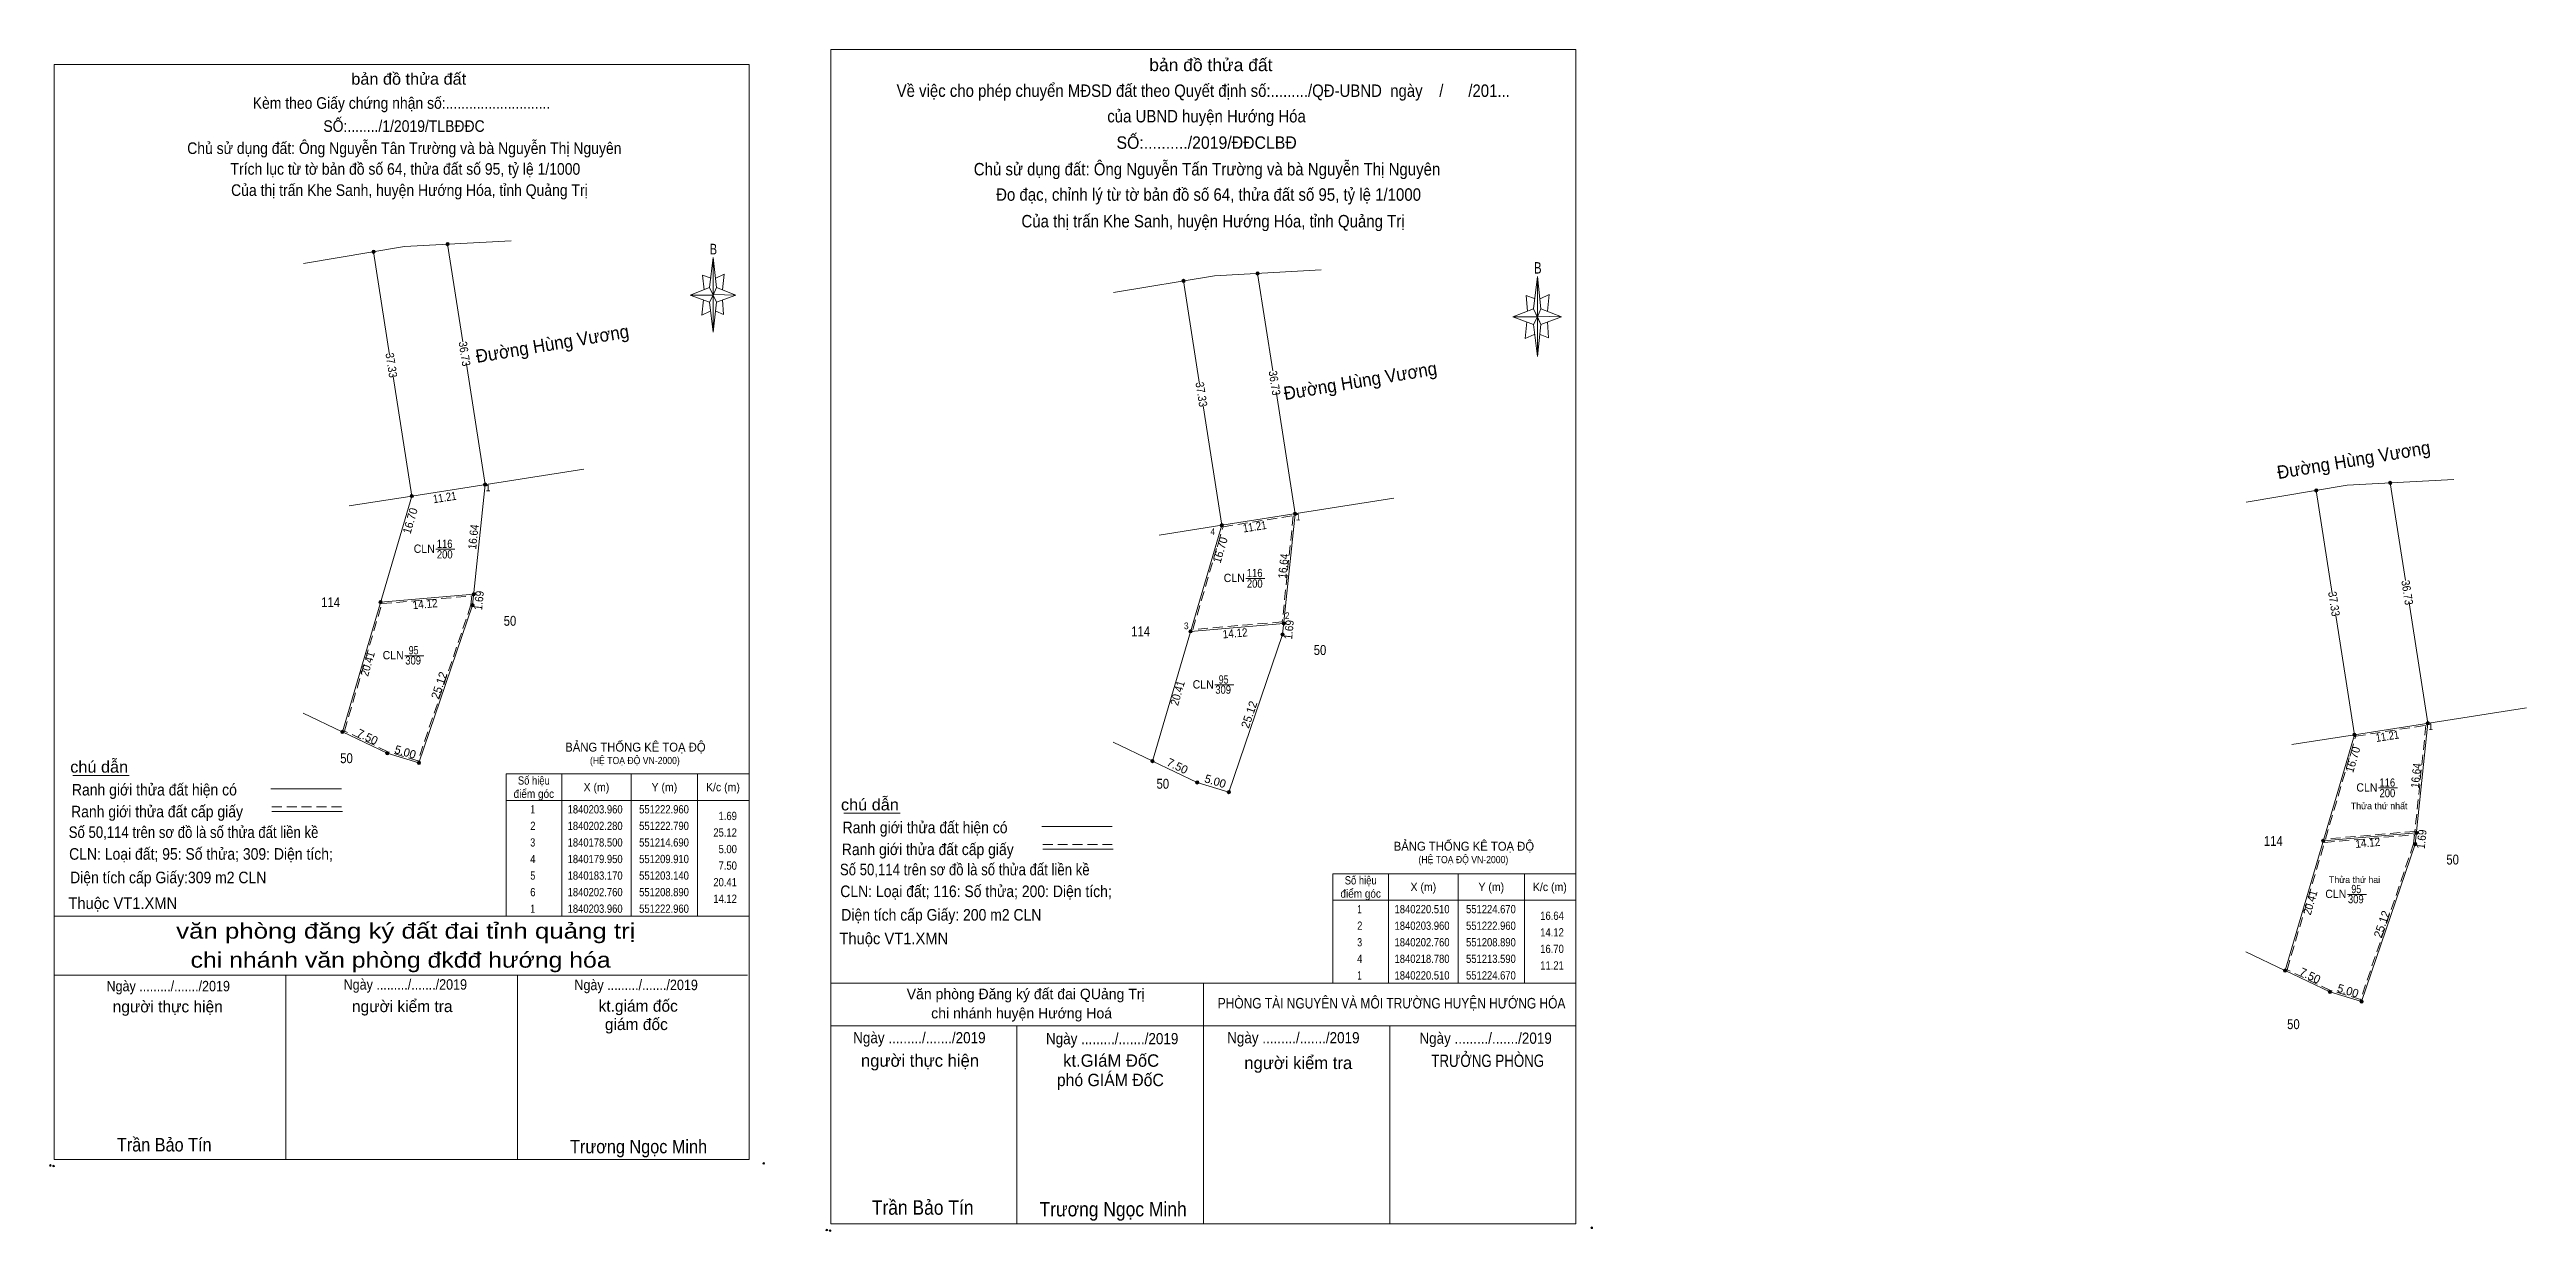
# Model space of a CAD drawing. Header units: metres. Extents: x 550866 to 551240, y 1840144 to 1840322.
import ezdxf
from ezdxf.enums import TextEntityAlignment as Align

# ---------------------------------------------------------------- set-up
doc = ezdxf.new("R2010")
doc.units = ezdxf.units.M
doc.header["$LTSCALE"] = 0.5
doc.header["$PDMODE"] = 32
doc.header["$PDSIZE"] = 0.25
doc.linetypes.add('MEDIUM_DASHED', pattern=[4.5, 3, -1.5])
for name, color, linetype, lineweight in [('1', 7, 'MEDIUM_DASHED', 13), ('10', 7, 'Continuous', 13), ('17', 7, 'Continuous', 13), ('2', 7, 'Continuous', 13), ('3', 7, 'Continuous', 13), ('5', 7, 'Continuous', 13), ('6', 7, 'Continuous', 13), ('63', 7, 'Continuous', 13)]:
    doc.layers.add(name, color=color, linetype=linetype, lineweight=lineweight)

msp = doc.modelspace()

# ---------------------------------------------------------------- hatches: boundary and pattern name
at = {"layer": '10'}
for points in [[(550914.84, 1840291.7, 1), (550914.34, 1840291.7, 1)], [(550926.01, 1840292.84, 1), (550925.51, 1840292.84, 1)], [(551048.28, 1840288.43, 1), (551047.78, 1840288.43, 1)], [(551037.11, 1840287.29, 1), (551036.61, 1840287.29, 1)], [(550920.6, 1840254.82, 1), (550920.1, 1840254.82, 1)], [(550931.68, 1840256.55, 1), (550931.18, 1840256.55, 1)], [(551208.08, 1840255.66, 1), (551207.58, 1840255.66, 1)], [(551219.25, 1840256.8, 1), (551218.75, 1840256.8, 1)], [(551053.95, 1840252.14, 1), (551053.45, 1840252.14, 1)], [(551042.87, 1840250.41, 1), (551042.37, 1840250.41, 1)], [(550929.97, 1840240, 1), (550929.47, 1840240, 1)], [(550915.9, 1840238.8, 1), (550915.4, 1840238.8, 1)], [(550929.8, 1840238.32, 1), (550929.3, 1840238.32, 1)], [(551052.24, 1840235.59, 1), (551051.74, 1840235.59, 1)], [(551038.17, 1840234.39, 1), (551037.67, 1840234.39, 1)], [(551052.07, 1840233.91, 1), (551051.57, 1840233.91, 1)], [(550910.15, 1840219.21, 1), (550909.65, 1840219.21, 1)], [(551213.84, 1840218.78, 1), (551213.34, 1840218.78, 1)], [(551224.92, 1840220.51, 1), (551224.42, 1840220.51, 1)], [(550916.92, 1840215.99, 1), (550916.42, 1840215.99, 1)], [(550921.7, 1840214.54, 1), (550921.2, 1840214.54, 1)], [(551032.42, 1840214.8, 1), (551031.92, 1840214.8, 1)], [(551039.19, 1840211.58, 1), (551038.69, 1840211.58, 1)], [(551043.97, 1840210.13, 1), (551043.47, 1840210.13, 1)], [(551209.14, 1840202.76, 1), (551208.64, 1840202.76, 1)], [(551223.04, 1840202.28, 1), (551222.54, 1840202.28, 1)], [(551223.21, 1840203.96, 1), (551222.71, 1840203.96, 1)], [(551203.39, 1840183.17, 1), (551202.89, 1840183.17, 1)], [(551210.16, 1840179.95, 1), (551209.66, 1840179.95, 1)], [(551214.94, 1840178.5, 1), (551214.44, 1840178.5, 1)]]:
    msp.add_hatch(color=256, dxfattribs=at).paths.add_polyline_path(points)

# ---------------------------------------------------------------- linework, layer by layer
at = {"layer": '1'}
for points in [[(550929.44, 1840239.73), (550929.3, 1840238.37), (550921.29, 1840214.85), (550916.76, 1840216.22), (550910.2, 1840219.34), (550915.84, 1840238.57)], [(551222.68, 1840203.69), (551222.54, 1840202.33), (551214.53, 1840178.81), (551210, 1840180.18), (551203.44, 1840183.3), (551209.08, 1840202.53)]]:
    msp.add_lwpolyline(points, close=True, dxfattribs=at)
at = {"layer": '10'}
for p, q in [((550914.59, 1840291.7), (550917.02, 1840276.13)), ((551036.86, 1840287.29), (551039.29, 1840271.72)), ((550917.54, 1840272.84), (550920.35, 1840254.82)), ((551039.81, 1840268.43), (551042.62, 1840250.41)), ((551207.83, 1840255.66), (551210.26, 1840240.09)), ((550929.72, 1840240), (550915.65, 1840238.8)), ((551210.78, 1840236.8), (551213.59, 1840218.78)), ((551051.99, 1840235.59), (551037.92, 1840234.39)), ((551222.96, 1840203.96), (551208.89, 1840202.76))]:
    msp.add_line(p, q, dxfattribs=at)
for centre in [(550914.59, 1840291.7), (550925.76, 1840292.84), (551048.03, 1840288.43), (551036.86, 1840287.29), (550920.35, 1840254.82), (550931.43, 1840256.55), (551207.83, 1840255.66), (551219, 1840256.8), (551053.7, 1840252.14), (551042.62, 1840250.41), (550929.72, 1840240), (550915.65, 1840238.8), (550929.55, 1840238.32), (551051.99, 1840235.59), (551037.92, 1840234.39), (551051.82, 1840233.91), (550909.9, 1840219.21), (551213.59, 1840218.78), (551224.67, 1840220.51), (550916.67, 1840215.99), (550921.45, 1840214.54), (551032.17, 1840214.8), (551038.94, 1840211.58), (551043.72, 1840210.13), (551208.89, 1840202.76), (551222.79, 1840202.28), (551222.96, 1840203.96), (551203.14, 1840183.17), (551209.91, 1840179.95), (551214.69, 1840178.5)]:
    msp.add_circle(centre, 0.25, dxfattribs=at)
at = {"layer": '17'}
for p, q in [((550869.22, 1840212.65), (550877.69, 1840212.65)), ((550985.6, 1840206.96), (550994.06, 1840206.96))]:
    msp.add_line(p, q, dxfattribs=at)
at = {"layer": '2'}
for p, q in [((551067.81, 1840197.8), (551067.81, 1840181.3)), ((551078.31, 1840197.8), (551078.31, 1840181.3)), ((551088.31, 1840197.8), (551088.31, 1840181.3)), ((551059.41, 1840193.8), (551096.1, 1840193.8))]:
    msp.add_line(p, q, dxfattribs=at)
at = {"layer": '2', "linetype": 'MEDIUM_DASHED'}
for points in [[(551053.42, 1840251.84), (551051.76, 1840235.82), (551038.26, 1840234.67), (551042.82, 1840250.19)], [(551224.39, 1840220.21), (551222.73, 1840204.19), (551209.23, 1840203.04), (551213.79, 1840218.56)]]:
    msp.add_lwpolyline(points, close=True, dxfattribs=at)
at = {"layer": '2'}
msp.add_lwpolyline([(551059.41, 1840197.8), (551096.1, 1840197.8), (551096.1, 1840181.3), (551059.41, 1840181.3)], close=True, dxfattribs=at)
at = {"layer": '3'}
for p, q in [((550919.27, 1840292.49), (550904, 1840289.93)), ((550935.35, 1840293.35), (550919.27, 1840292.49)), ((550925.76, 1840292.84), (550928.07, 1840278.11)), ((551057.62, 1840288.94), (551041.54, 1840288.08)), ((551048.03, 1840288.43), (551050.34, 1840273.7)), ((551041.54, 1840288.08), (551026.27, 1840285.52)), ((550928.6, 1840274.72), (550931.43, 1840256.55)), ((551050.87, 1840270.31), (551053.7, 1840252.14)), ((550920.35, 1840254.82), (550946.33, 1840258.88)), ((551212.51, 1840256.45), (551197.24, 1840253.89)), ((551228.59, 1840257.31), (551212.51, 1840256.45)), ((551219, 1840256.8), (551221.31, 1840242.07)), ((551042.62, 1840250.41), (551068.6, 1840254.47)), ((550924, 1840246.79), (550926.86, 1840246.79)), ((551046.27, 1840242.38), (551049.13, 1840242.38)), ((551221.84, 1840238.68), (551224.67, 1840220.51)), ((550919.31, 1840230.71), (550922.17, 1840230.71)), ((551041.58, 1840226.3), (551044.44, 1840226.3)), ((550903.95, 1840222.06), (550909.86, 1840219.23)), ((551213.59, 1840218.78), (551239.57, 1840222.84)), ((551026.22, 1840217.65), (551032.13, 1840214.82)), ((551217.24, 1840210.75), (551220.1, 1840210.75)), ((551212.55, 1840194.67), (551215.41, 1840194.67)), ((551197.19, 1840186.02), (551203.1, 1840183.19))]:
    msp.add_line(p, q, dxfattribs=at)
for points in [[(550931.43, 1840256.55), (550929.55, 1840238.32), (550921.45, 1840214.54), (550916.67, 1840215.99), (550909.9, 1840219.21), (550920.35, 1840254.82)], [(550910.9, 1840253.34), (550920.35, 1840254.82), (550909.9, 1840219.21)], [(550931.43, 1840256.55), (550929.55, 1840238.32), (550921.45, 1840214.54), (550916.67, 1840215.99)], [(551053.7, 1840252.14), (551051.82, 1840233.91), (551043.72, 1840210.13), (551038.94, 1840211.58), (551032.17, 1840214.8), (551042.62, 1840250.41)], [(551053.7, 1840252.14), (551051.82, 1840233.91), (551043.72, 1840210.13), (551038.94, 1840211.58)], [(551033.17, 1840248.93), (551042.62, 1840250.41), (551032.17, 1840214.8)], [(551224.67, 1840220.51), (551222.79, 1840202.28), (551214.69, 1840178.5), (551209.91, 1840179.95), (551203.14, 1840183.17), (551213.59, 1840218.78)], [(551204.14, 1840217.3), (551213.59, 1840218.78), (551203.14, 1840183.17)], [(551224.67, 1840220.51), (551222.79, 1840202.28), (551214.69, 1840178.5), (551209.91, 1840179.95)]]:
    msp.add_lwpolyline(points, dxfattribs=at)
at = {"layer": '5'}
for p, q in [((550965.31, 1840286.3), (550965.88, 1840290.85)), ((550965.31, 1840284.1), (550962.4, 1840285.15)), ((550966.34, 1840286.3), (550969.26, 1840285.15)), ((550967.28, 1840284.43), (550967.4, 1840282.22)), ((551089.69, 1840283.09), (551090.3, 1840287.97)), ((550966.34, 1840284.1), (550965.88, 1840279.56)), ((550967.4, 1840282.22), (550966.25, 1840282.7)), ((551089.69, 1840280.72), (551086.58, 1840281.86)), ((551090.79, 1840280.72), (551090.3, 1840275.86)), ((551090.79, 1840283.09), (551093.92, 1840281.86)), ((551091.8, 1840281.09), (551091.94, 1840278.72)), ((551091.94, 1840278.72), (551090.7, 1840279.22)), ((550866.38, 1840191.37), (550971.29, 1840191.37)), ((550866.38, 1840182.51), (550971.05, 1840182.51)), ((550866.38, 1840182.51), (550971.05, 1840182.51)), ((550866.38, 1840182.51), (550971.05, 1840182.51)), ((550901.35, 1840154.66), (550901.35, 1840182.51)), ((550936.31, 1840154.66), (550936.31, 1840182.51)), ((550983.6, 1840181.3), (551096.1, 1840181.3)), ((551039.85, 1840144.97), (551039.85, 1840181.3)), ((550983.6, 1840174.85), (551096.1, 1840174.85)), ((550983.6, 1840174.85), (551095.85, 1840174.85)), ((550983.6, 1840174.85), (551095.85, 1840174.85)), ((550983.6, 1840144.97), (550983.6, 1840174.85)), ((551011.72, 1840144.97), (551011.72, 1840174.85)), ((551067.98, 1840144.97), (551067.98, 1840174.85))]:
    msp.add_line(p, q, dxfattribs=at)
for points in [[(550983.6, 1840322.22), (551096.1, 1840322.22), (551096.1, 1840144.97), (550983.6, 1840144.97)], [(550866.38, 1840319.95), (550971.29, 1840319.95), (550971.29, 1840154.66), (550866.38, 1840154.66)], [(550965.88, 1840290.85), (550966.34, 1840286.3), (550965.88, 1840285.15)], [(550965.88, 1840285.15), (550962.4, 1840285.15), (550965.31, 1840286.3), (550966.34, 1840284.1), (550969.26, 1840285.15), (550965.88, 1840285.26)], [(550965.88, 1840285.15), (550965.88, 1840279.56), (550965.31, 1840284.1)], [(551090.3, 1840287.97), (551090.79, 1840283.09), (551090.3, 1840281.86)], [(551090.3, 1840281.86), (551086.58, 1840281.86), (551089.69, 1840283.09), (551090.79, 1840280.72), (551093.92, 1840281.86), (551090.3, 1840281.97)], [(551090.3, 1840281.86), (551090.3, 1840275.86), (551089.69, 1840280.72)]]:
    msp.add_lwpolyline(points, close=True, dxfattribs=at)
for points in [[(550965.54, 1840287.7), (550964.26, 1840288.16), (550964.48, 1840285.96)], [(550966.25, 1840287.7), (550967.52, 1840288.29), (550967.28, 1840285.96)], [(550965.88, 1840285.15), (550965.31, 1840286.3), (550962.4, 1840285.15)], [(550964.39, 1840284.43), (550964.14, 1840282.1), (550965.41, 1840282.7)], [(550965.88, 1840285.15), (550966.34, 1840284.1), (550969.26, 1840285.15)], [(551089.94, 1840284.59), (551088.56, 1840285.09), (551088.8, 1840282.72)], [(551090.7, 1840284.59), (551092.06, 1840285.22), (551091.8, 1840282.72)], [(551090.3, 1840281.86), (551089.69, 1840283.09), (551086.58, 1840281.86)], [(551088.7, 1840281.09), (551088.44, 1840278.59), (551089.8, 1840279.22)], [(551090.3, 1840281.86), (551090.79, 1840280.72), (551093.92, 1840281.86)], [(550971.29, 1840154.66), (550866.38, 1840154.66), (550866.38, 1840182.51)], [(551096.1, 1840144.97), (550983.6, 1840144.97), (550983.6, 1840174.85)]]:
    msp.add_lwpolyline(points, dxfattribs=at)
for p in [(550865.81, 1840153.76), (550866.29, 1840153.67), (550983.01, 1840144.01), (550983.51, 1840143.92)]:
    msp.add_point(p, dxfattribs=at)
at = {"layer": '6'}
for p, q in [((550899.08, 1840210.61), (550909.74, 1840210.61)), ((550899.24, 1840207.21), (550909.89, 1840207.21)), ((551015.45, 1840204.92), (551026.11, 1840204.92)), ((551015.61, 1840201.52), (551026.26, 1840201.52)), ((550983.6, 1840181.3), (551096.1, 1840181.3))]:
    msp.add_line(p, q, dxfattribs=at)
at = {"layer": '6', "linetype": 'MEDIUM_DASHED'}
for p, q in [((550899.24, 1840207.92), (550909.96, 1840207.92)), ((551015.61, 1840202.23), (551026.34, 1840202.23))]:
    msp.add_line(p, q, dxfattribs=at)
at = {"layer": '6'}
for p in [(550973.49, 1840154.07), (551098.48, 1840144.35)]:
    msp.add_point(p, dxfattribs=at)
at = {"layer": '63'}
for p, q in [((550942.99, 1840212.87), (550942.99, 1840191.37)), ((550953.49, 1840212.87), (550953.49, 1840191.37)), ((550963.49, 1840212.87), (550963.49, 1840191.37)), ((550934.59, 1840208.87), (550971.29, 1840208.87))]:
    msp.add_line(p, q, dxfattribs=at)
msp.add_lwpolyline([(550934.59, 1840212.87), (550971.29, 1840212.87), (550971.29, 1840191.37), (550934.59, 1840191.37)], close=True, dxfattribs=at)

# ---------------------------------------------------------------- texts
at = {"layer": '1', "width": 0.85}
for p in [(550920.57, 1840229.38), (551042.84, 1840224.97), (551213.81, 1840193.34)]:
    msp.add_text('309', height=1.25, dxfattribs=at).set_placement(p, align=Align.CENTER)
at = {"layer": '10', "width": 0.9}
for p in [(550916.6795, 1840274.4764), (551038.9495, 1840270.0664), (551209.9195, 1840238.4364)]:
    msp.add_text('37.33', height=1.25, rotation=278.877, dxfattribs=at).set_placement(p, align=Align.CENTER)
at = {"layer": '2'}
for s, rotation, width, p in [('11.21', 8.874, 0.85, (550925.4286, 1840253.9939)), ('16.70', 73.649, 0.95, (550920.723, 1840250.8991)), ('11.21', 8.874, 0.85, (551047.6986, 1840249.5839)), ('16.64', 84.101, 0.9, (550930.2733, 1840248.5908)), ('16.70', 73.649, 0.95, (551042.993, 1840246.4891)), ('16.64', 84.101, 0.9, (551052.5433, 1840244.1808)), ('11.21', 8.874, 0.85, (551218.6686, 1840217.9539)), ('16.70', 73.649, 0.95, (551213.963, 1840214.8591)), ('16.64', 84.101, 0.9, (551223.5133, 1840212.5508))]:
    msp.add_text(s, height=1.25, rotation=rotation, dxfattribs=dict(at, width=width)).set_placement(p, align=Align.CENTER)
for s, width, p in [('200', 0.85, (550925.34, 1840245.39)), ('200', 0.85, (551047.61, 1840240.98)), ('200', 0.85, (551218.58, 1840209.35)), ('điểm góc', 0.9, (551063.6, 1840194.18)), ('Số hiệu', 0.85, (551063.6, 1840196.18)), ('X (m)', 0.95, (551073.06, 1840195.18)), ('Y (m)', 0.95, (551083.315, 1840195.18)), ('K/c (m)', 0.95, (551092.155, 1840195.18)), (' 1', 0.75, (551063.26, 1840191.83)), ('1840220.510', 0.85, (551072.86, 1840191.83)), ('551224.670', 0.85, (551083.26, 1840191.83)), (' 3', 0.8, (551063.255, 1840186.83)), (' 2', 0.85, (551063.265, 1840189.33)), ('1840203.960', 0.85, (551072.86, 1840189.33)), ('1840202.760', 0.85, (551072.86, 1840186.83)), ('551222.960', 0.85, (551083.26, 1840189.33)), ('551208.890', 0.85, (551083.26, 1840186.83)), (' 4', 0.85, (551063.26, 1840184.33)), ('1840218.780', 0.85, (551072.86, 1840184.33)), ('551213.590', 0.85, (551083.26, 1840184.33)), (' 1', 0.75, (551063.26, 1840181.83)), ('1840220.510', 0.85, (551072.86, 1840181.83)), ('551224.670', 0.85, (551083.26, 1840181.83))]:
    msp.add_text(s, height=1.25, dxfattribs=dict(at, width=width)).set_placement(p, align=Align.CENTER)
for s, height, width, p in [('BẢNG THỐNG KÊ TOẠ ĐỘ ', 1.34, 0.95, (550943.53, 1840216.24)), ('(HỆ TOẠ ĐỘ VN-2000)', 1.084, 0.9, (550947.26, 1840214.35)), ('BẢNG THỐNG KÊ TOẠ ĐỘ ', 1.34, 0.95, (551068.59, 1840201.28)), ('(HỆ TOẠ ĐỘ VN-2000)', 1.084, 0.9, (551072.32, 1840199.39))]:
    msp.add_text(s, height=height, dxfattribs=dict(at, width=width)).set_placement(p)
at = {"layer": '2', "width": 0.85}
for s, p in [('16.64', (551094.26, 1840190.83)), ('14.12', (551094.26, 1840188.33)), ('16.70', (551094.26, 1840185.83)), ('11.21', (551094.26, 1840183.33))]:
    msp.add_text(s, height=1.25, dxfattribs=at).set_placement(p, align=Align.RIGHT)
at = {"layer": '3'}
for s, height, rotation, width, p in [('36.73', 1.25, 278.88, 0.9, (550927.7196, 1840276.1965)), ('Đường Hùng Vương', 2, 9.515, 0.95, (550941.7397, 1840276.8284)), ('36.73', 1.25, 278.88, 0.9, (551049.9896, 1840271.7865)), ('Đường Hùng Vương', 2, 9.515, 0.95, (551063.6997, 1840271.2284)), ('Đường Hùng Vương', 2, 9.515, 0.95, (551213.6497, 1840259.2984)), ('36.73', 1.25, 278.88, 0.9, (551220.9604, 1840240.1515))]:
    msp.add_text(s, height=height, rotation=rotation, dxfattribs=dict(at, width=width)).set_placement(p, align=Align.CENTER)
for s, width, p in [(' 1', 0.9, (550932.21, 1840255.55)), (' 1', 0.9, (551054.48, 1840251.14)), (' 4', 0.95, (551041.62, 1840248.95)), (' 2', 0.9, (551052.85, 1840236.27)), (' 3', 0.95, (551037.63, 1840234.72)), (' 1', 0.9, (551225.45, 1840219.51))]:
    msp.add_text(s, height=1, dxfattribs=dict(at, width=width)).set_placement(p, align=Align.RIGHT)
for s, height, width, p in [('CLN', 1.25, 0.95, (550922.245, 1840246.24)), ('116', 1.25, 0.85, (550925.325, 1840246.98)), ('116', 1.25, 0.85, (551047.595, 1840242.57)), ('114', 1.5, 0.85, (550908.125, 1840238.04)), ('CLN', 1.25, 0.95, (551044.515, 1840241.83)), ('50', 1.5, 0.85, (550935.19, 1840235.23)), ('95', 1.25, 0.8, (550920.64, 1840230.91)), ('114', 1.5, 0.85, (551030.395, 1840233.63)), ('50', 1.5, 0.85, (551057.46, 1840230.82)), ('CLN', 1.25, 0.95, (550917.555, 1840230.17)), ('CLN', 1.25, 0.95, (551039.825, 1840225.76)), ('95', 1.25, 0.8, (551042.91, 1840226.5)), ('50', 1.5, 0.85, (550910.51, 1840214.49)), ('50', 1.5, 0.85, (551033.73, 1840210.63)), ('CLN', 1.25, 0.95, (551215.485, 1840210.2)), ('116', 1.25, 0.85, (551218.565, 1840210.94)), ('114', 1.5, 0.85, (551201.365, 1840202)), ('50', 1.5, 0.85, (551228.43, 1840199.19)), ('CLN', 1.25, 0.95, (551210.795, 1840194.13)), ('95', 1.25, 0.8, (551213.88, 1840194.87)), ('50', 1.5, 0.85, (551204.39, 1840174.34))]:
    msp.add_text(s, height=height, dxfattribs=dict(at, width=width)).set_placement(p, align=Align.CENTER)
at = {"layer": '5'}
for s, height, width, p in [('bản đồ thửa đất', 1.748, 1.05, (550919.905, 1840316.91)), ('bản đồ thửa đất', 1.875, 1.05, (551040.985, 1840318.96)), ('Kèm theo Giấy chứng nhận số:...........................', 1.748, 0.9, (550918.81, 1840313.27)), ('Về việc cho phép chuyển MĐSD đất theo Quyết định số:........./QĐ-UBND  ngày    /      /201...', 1.875, 0.9, (551039.835, 1840315.07)), ('SỐ:......../1/2019/TLBĐĐC', 1.75, 0.9, (550919.19, 1840309.79)), ('của UBND huyện Hướng Hóa', 1.875, 0.9, (551040.33, 1840311.22)), ('Chủ sử dụng đất: Ông Nguyễn Tân Trường và bà Nguyễn Thị Nguyên', 1.75, 0.9, (550919.24, 1840306.45)), ('SỐ:........../2019/ĐĐCLBĐ', 1.88, 0.95, (551040.345, 1840307.23)), ('Trích lục từ tờ bản đồ số 64, thửa đất số 95, tỷ lệ 1/1000 ', 1.75, 0.9, (550919.69, 1840303.32)), ('Chủ sử dụng đất: Ông Nguyễn Tấn Trường và bà Nguyễn Thị Nguyên', 1.88, 0.9, (551040.405, 1840303.22)), ('Của thị trấn Khe Sanh, huyện Hướng Hóa, tỉnh Quảng Trị', 1.75, 0.9, (550920.01, 1840300.12)), ('Đo đạc, chỉnh lý từ tờ bản đồ số 64, thửa đất số 95, tỷ lệ 1/1000 ', 1.88, 0.9, (551040.95, 1840299.39)), ('Của thị trấn Khe Sanh, huyện Hướng Hóa, tỉnh Quảng Trị', 1.88, 0.9, (551041.31, 1840295.37)), ('B', 1.606, 0.75, (550965.905, 1840291.29)), ('B', 1.722, 0.75, (551090.33, 1840288.4)), ('văn phòng đăng ký đất đai tỉnh quảng trị', 2.331, 1.25, (550919.46, 1840188)), ('chi nhánh văn phòng đkđđ hướng hóa', 2.331, 1.2, (550918.675, 1840183.62)), ('Ngày ........./......./2019', 1.574, 0.9, (550883.6, 1840180.05)), ('Ngày ........./......./2019', 1.574, 0.9, (550919.39, 1840180.3)), ('Ngày ........./......./2019', 1.574, 0.9, (550954.23, 1840180.23)), ('Ngày ........./......./2019', 1.688, 0.9, (550996.985, 1840172.2)), ('Ngày ........./......./2019', 1.688, 0.9, (551026.085, 1840172.06)), ('Ngày ........./......./2019', 1.688, 0.9, (551053.435, 1840172.2)), ('Ngày ........./......./2019', 1.688, 0.9, (551082.455, 1840172.13)), ('TRƯỞNG PHÒNG', 1.875, 0.8, (551082.775, 1840168.63)), ('phó GIÁM ĐốC', 1.875, 0.95, (551025.81, 1840165.73)), ('Trần Bảo Tín', 2.036, 0.9, (550882.995, 1840155.87)), ('Trương Ngọc Minh', 2.037, 0.9, (550954.595, 1840155.59)), ('Trần Bảo Tín', 2.187, 0.9, (550997.48, 1840146.32)), ('Trương Ngọc Minh', 2.187, 0.9, (551026.23, 1840146.07))]:
    msp.add_text(s, height=height, dxfattribs=dict(at, width=width)).set_placement(p, align=Align.CENTER)
for s, height, p in [('người thực hiện', 1.748, (550883.525, 1840176.87)), ('người kiểm tra', 1.748, (550918.925, 1840176.91)), ('kt.giám đốc', 1.75, (550954.54, 1840176.97)), ('giám đốc', 1.75, (550954.265, 1840174.2)), ('người thực hiện', 1.875, (550997.08, 1840168.66)), ('kt.GIáM ĐốC', 1.875, (551025.93, 1840168.66)), ('người kiểm tra', 1.875, (551054.175, 1840168.31))]:
    msp.add_text(s, height=height, dxfattribs=at).set_placement(p, align=Align.CENTER)
at = {"layer": '6'}
for s, height, width, p in [('chú dẫn', 1.748, 1.05, (550868.81, 1840213.06)), ('Ranh giới thửa đất hiện có ', 1.748, 0.9, (550869.07, 1840209.61)), ('Ranh giới thửa đất cấp giấy', 1.748, 0.9, (550868.94, 1840206.31)), ('chú dẫn', 1.748, 1.05, (550985.15, 1840207.36)), ('Số 50,114 trên sơ đồ là số thửa đất liền kề', 1.75, 0.85, (550868.58, 1840203.2)), ('Ranh giới thửa đất cấp giấy', 1.748, 0.9, (550985.28, 1840200.61)), ('Ranh giới thửa đất hiện có ', 1.748, 0.9, (550985.4, 1840203.91)), ('CLN: Loại đất; 95: Số thửa; 309: Diện tích;', 1.75, 0.9, (550868.64, 1840199.91)), ('Số 50,114 trên sơ đồ là số thửa đất liền kề', 1.75, 0.85, (550984.99, 1840197.56)), ('Diện tích cấp Giấy:309 m2 CLN', 1.75, 0.9, (550868.79, 1840196.36)), ('CLN: Loại đất; 116: Số thửa; 200: Diện tích;', 1.75, 0.9, (550985.05, 1840194.27)), ('Thuộc VT1.XMN', 1.75, 0.95, (550868.53, 1840192.47)), ('Diện tích cấp Giấy: 200 m2 CLN', 1.75, 0.9, (550985.2, 1840190.72)), ('Thuộc VT1.XMN', 1.75, 0.95, (550984.91, 1840187.15))]:
    msp.add_text(s, height=height, dxfattribs=dict(at, width=width)).set_placement(p)
for s, p in [(' Văn phòng Đăng ký đất đai QUảng Trị', (551012.735, 1840178.86)), ('chi nhánh huyện Hướng Hoá', (551012.42, 1840175.96))]:
    msp.add_text(s, height=1.584, dxfattribs=at).set_placement(p, align=Align.CENTER)
at = {"layer": '6', "width": 0.85}
msp.add_text('PHÒNG TÀI NGUYÊN VÀ MÔI TRƯỜNG HUYỆN HƯỚNG HÓA', height=1.587, dxfattribs=at).set_placement((551068.26, 1840177.46), align=Align.CENTER)
at = {"layer": '63', "width": 0.9}
for s, rotation, p in [('1.69', 84.222, (550931.1169, 1840238.9821)), ('14.12', 4.875, (550922.4269, 1840237.8884)), ('1.69', 84.222, (551053.3869, 1840234.5721)), ('14.12', 4.875, (551044.6969, 1840233.4784)), ('20.41', 73.642, (550914.2827, 1840229.309)), ('20.41', 73.642, (551036.5527, 1840224.899)), ('14.12', 4.875, (551215.6669, 1840201.8484)), ('1.69', 84.222, (551224.3569, 1840202.9421)), ('20.41', 73.642, (551207.5227, 1840193.269))]:
    msp.add_text(s, height=1.25, rotation=rotation, dxfattribs=at).set_placement(p, align=Align.CENTER)
at = {"layer": '63'}
for s, rotation, p in [('25.12', 71.19, (550925.0935, 1840226.0385)), ('25.12', 71.19, (551047.3635, 1840221.6285)), ('7.50', 334.563, (550913.3966, 1840217.8992)), ('5.00', 343.125, (550919.2086, 1840215.5763)), ('7.50', 334.563, (551035.6666, 1840213.4892)), ('5.00', 343.125, (551041.4786, 1840211.1663)), ('25.12', 71.19, (551218.3318, 1840189.9935)), ('7.50', 334.563, (551206.6366, 1840181.8592)), ('5.00', 343.125, (551212.4486, 1840179.5363))]:
    msp.add_text(s, height=1.25, rotation=rotation, dxfattribs=at).set_placement(p, align=Align.CENTER)
for s, width, p in [('điểm góc', 0.9, (550938.79, 1840209.25)), ('Số hiệu', 0.85, (550938.79, 1840211.25)), ('X (m)', 0.95, (550948.24, 1840210.25)), ('Y (m)', 0.95, (550958.495, 1840210.25)), ('K/c (m)', 0.95, (550967.335, 1840210.25)), (' 1', 0.75, (550938.44, 1840206.9)), ('1840203.960', 0.85, (550948.04, 1840206.9)), ('551222.960', 0.85, (550958.44, 1840206.9)), (' 3', 0.8, (550938.435, 1840201.9)), (' 2', 0.85, (550938.445, 1840204.4)), ('1840202.280', 0.85, (550948.04, 1840204.4)), ('1840178.500', 0.85, (550948.04, 1840201.9)), ('551222.790', 0.85, (550958.44, 1840204.4)), ('551214.690', 0.85, (550958.44, 1840201.9)), (' 4', 0.85, (550938.44, 1840199.4)), ('1840179.950', 0.85, (550948.04, 1840199.4)), ('551209.910', 0.85, (550958.44, 1840199.4)), (' 5', 0.8, (550938.445, 1840196.9)), (' 6', 0.85, (550938.445, 1840194.4)), ('1840183.170', 0.85, (550948.04, 1840196.9)), ('1840202.760', 0.85, (550948.04, 1840194.4)), ('551203.140', 0.85, (550958.44, 1840196.9)), ('551208.890', 0.85, (550958.44, 1840194.4)), (' 1', 0.75, (550938.44, 1840191.9)), ('1840203.960', 0.85, (550948.04, 1840191.9)), ('551222.960', 0.85, (550958.44, 1840191.9))]:
    msp.add_text(s, height=1.25, dxfattribs=dict(at, width=width)).set_placement(p, align=Align.CENTER)
at = {"layer": '63', "width": 0.85}
for s, p in [('1.69', (550969.44, 1840205.9)), ('25.12', (550969.44, 1840203.4)), ('5.00', (550969.44, 1840200.9)), ('7.50', (550969.44, 1840198.4)), ('20.41', (550969.44, 1840195.9)), ('14.12', (550969.44, 1840193.4))]:
    msp.add_text(s, height=1.25, dxfattribs=at).set_placement(p, align=Align.RIGHT)
at = {"layer": '63'}
for s, p in [('Thửa thứ nhất', (551217.33, 1840207.54)), ('Thửa thứ hai', (551213.615, 1840196.4))]:
    msp.add_text(s, height=1, dxfattribs=at).set_placement(p, align=Align.CENTER)

doc.saveas('drawing.dxf')
